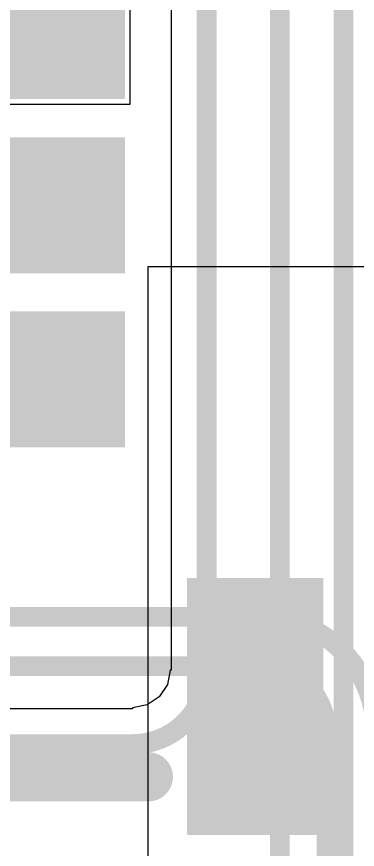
# Model space of a CAD drawing. Header units: inches. Extents: x -6 to 283, y -12 to 154.
# Drawn here: x 19.465 to 21.223, y 6.367 to 10.669 of the extents above; entities that cross this region are included whole.
import ezdxf

# ---------------------------------------------------------------- set-up
doc = ezdxf.new("R2010")
doc.units = ezdxf.units.IN
for name, color, linetype in [('Signal L1', 76, 'Continuous'), ('Signal L2', 6, 'Continuous'), ('Top Layer', 1, 'Continuous'), ('Top Overlay', 2, 'Continuous'), ('Top Paste', 8, 'Continuous'), ('Top Solder', 216, 'Continuous')]:
    doc.layers.add(name, color=color, linetype=linetype)

# ---------------------------------------------------------------- blocks, each defined once
blk = doc.blocks.new('AP6275S__49')
at = {"layer": 'Top Layer'}
for points in [[(-7.7475, -2.45), (-6.6225, -2.45), (-6.6225, -2.95), (-7.7475, -2.95)], [(-7.7475, -3.35), (-6.6225, -3.35), (-6.6225, -3.85), (-7.7475, -3.85)], [(-7.7475, -4.25), (-6.6225, -4.25), (-6.6225, -4.75), (-7.7475, -4.75)], [(-5.6, -5.6275), (-5.6, -6.7525), (-6.1, -6.7525), (-6.1, -5.6275)]]:
    blk.add_hatch(color=1, dxfattribs=at).paths.add_polyline_path(points)
at = {"layer": 'Top Paste'}
for points in [[(-7.7475, -2.45), (-6.6225, -2.45), (-6.6225, -2.95), (-7.7475, -2.95)], [(-7.7475, -3.35), (-6.6225, -3.35), (-6.6225, -3.85), (-7.7475, -3.85)], [(-7.7475, -4.25), (-6.6225, -4.25), (-6.6225, -4.75), (-7.7475, -4.75)], [(-5.6, -5.6275), (-5.6, -6.7525), (-6.1, -6.7525), (-6.1, -5.6275)]]:
    blk.add_hatch(color=8, dxfattribs=at).paths.add_polyline_path(points)
at = {"layer": 'Top Solder'}
for points in [[(-7.8491, -2.3484), (-6.5209, -2.3484), (-6.5209, -3.0516), (-7.8491, -3.0516)], [(-7.8491, -3.2484), (-6.5209, -3.2484), (-6.5209, -3.9516), (-7.8491, -3.9516)], [(-7.8491, -4.1484), (-6.5209, -4.1484), (-6.5209, -4.8516), (-7.8491, -4.8516)], [(-5.4984, -5.5259), (-5.4984, -6.8541), (-6.2016, -6.8541), (-6.2016, -5.5259)]]:
    blk.add_hatch(color=216, dxfattribs=at).paths.add_polyline_path(points)
at = {"layer": 'Top Overlay'}
blk.add_lwpolyline([(-7.5184, -6.5532, 0.254, 0.254, 0), (-6.4008, -6.5532, 0.254, 0.254, 0)], format="xyseb", dxfattribs=at)
blk.add_lwpolyline([(-6.4643, -6.5532, 0.127, 0.127, 1), (-6.3373, -6.5532, 0.127, 0.127, 1)], format="xyseb", close=True, dxfattribs=at)

msp = doc.modelspace()

# ---------------------------------------------------------------- linework, layer by layer
at = {"layer": 'Signal L1'}
for p, q in [((20.2629, 17.4846), (20.2629, 7.2926)), ((20.2574, 7.2926), (20.2426, 7.2183)), ((20.2629, 7.2926), (20.2574, 7.2926)), ((20.2426, 7.2183), (20.2005, 7.1553)), ((20.2005, 7.1553), (20.1375, 7.1132)), ((20.1375, 7.1132), (20.0632, 7.0984)), ((20.0632, 7.0929), (16.8898, 7.0929)), ((20.0632, 7.0984), (20.0632, 7.0929))]:
    msp.add_line(p, q, dxfattribs=at)
for points in [[(20.4454, 7.2926, 0.1041, 0.1041, 0), (20.4454, 17.4846, 0.1041, 0.1041, 0)], [(20.8235, 3.2642, 0.1016, 0.1016, 0), (20.8235, 14.6725, 0.1016, 0.1016, 0)], [(21.1513, 3.4, 0.1016, 0.1016, 0), (21.1513, 14.3184, 0.1016, 0.1016, 0)], [(20.4454, 7.2926, 0.1041, 0.1041, -0.414214), (20.0632, 6.9103, 0.1041, 0.1041, 0)], [(16.8898, 6.9103, 0.1041, 0.1041, 0), (20.0632, 6.9103, 0.1041, 0.1041, 0)]]:
    msp.add_lwpolyline(points, format="xyseb", dxfattribs=at)
for points in [[(20.4194, 7.2926, 0.0521, 0.0521, 1), (20.4715, 7.2926, 0.0521, 0.0521, 1)], [(20.4194, 7.2926, 0.0521, 0.0521, 1), (20.4715, 7.2926, 0.0521, 0.0521, 1)], [(20.0371, 6.9103, 0.0521, 0.0521, 1), (20.0892, 6.9103, 0.0521, 0.0521, 1)], [(20.0371, 6.9103, 0.0521, 0.0521, 1), (20.0892, 6.9103, 0.0521, 0.0521, 1)]]:
    msp.add_lwpolyline(points, format="xyseb", close=True, dxfattribs=at)
at = {"layer": 'Signal L2'}
for points in [[(18.3029, 7.5679, 0.1016, 0.1016, 0), (20.7243, 7.5679, 0.1016, 0.1016, 0)], [(20.7243, 7.5679, 0.1016, 0.1016, -0.414214), (21.3171, 6.9751, 0.1016, 0.1016, 0)], [(18.3029, 7.3139, 0.1016, 0.1016, 0), (20.7243, 7.3139, 0.1016, 0.1016, 0)], [(20.7243, 7.3139, 0.1016, 0.1016, -0.414214), (21.0631, 6.9751, 0.1016, 0.1016, 0)], [(21.0631, 6.5831, 0.1016, 0.1016, 0), (21.0631, 6.9751, 0.1016, 0.1016, 0)], [(21.0631, 6.2275, 0.1016, 0.1016, 0), (21.0631, 6.5831, 0.1016, 0.1016, 0)]]:
    msp.add_lwpolyline(points, format="xyseb", dxfattribs=at)
for points in [[(20.6989, 7.5679, 0.0508, 0.0508, 1), (20.7497, 7.5679, 0.0508, 0.0508, 1)], [(20.6989, 7.5679, 0.0508, 0.0508, 1), (20.7497, 7.5679, 0.0508, 0.0508, 1)], [(20.6989, 7.3139, 0.0508, 0.0508, 1), (20.7497, 7.3139, 0.0508, 0.0508, 1)], [(20.6989, 7.3139, 0.0508, 0.0508, 1), (20.7497, 7.3139, 0.0508, 0.0508, 1)], [(21.0377, 6.9751, 0.0508, 0.0508, 1), (21.0885, 6.9751, 0.0508, 0.0508, 1)], [(21.0377, 6.9751, 0.0508, 0.0508, 1), (21.0885, 6.9751, 0.0508, 0.0508, 1)], [(21.0377, 6.5831, 0.0508, 0.0508, 1), (21.0885, 6.5831, 0.0508, 0.0508, 1)], [(21.0377, 6.5831, 0.0508, 0.0508, 1), (21.0885, 6.5831, 0.0508, 0.0508, 1)]]:
    msp.add_lwpolyline(points, format="xyseb", close=True, dxfattribs=at)
at = {"layer": 'Top Layer'}
for p, q in [((20.0499, 10.2181), (20.0499, 10.9721)), ((18.6709, 10.2181), (20.0499, 10.2181)), ((32.8512, 9.3765), (20.1416, 9.3765)), ((20.1416, 9.3765), (20.1416, 6.1399)), ((31.8401, 9.3765), (20.1416, 9.3765)), ((20.1416, 9.3765), (20.1416, 6.1399))]:
    msp.add_line(p, q, dxfattribs=at)

# ---------------------------------------------------------------- block references
msp.add_blockref('AP6275S__49', (26.5454, 13.2951))

doc.saveas('drawing.dxf')
